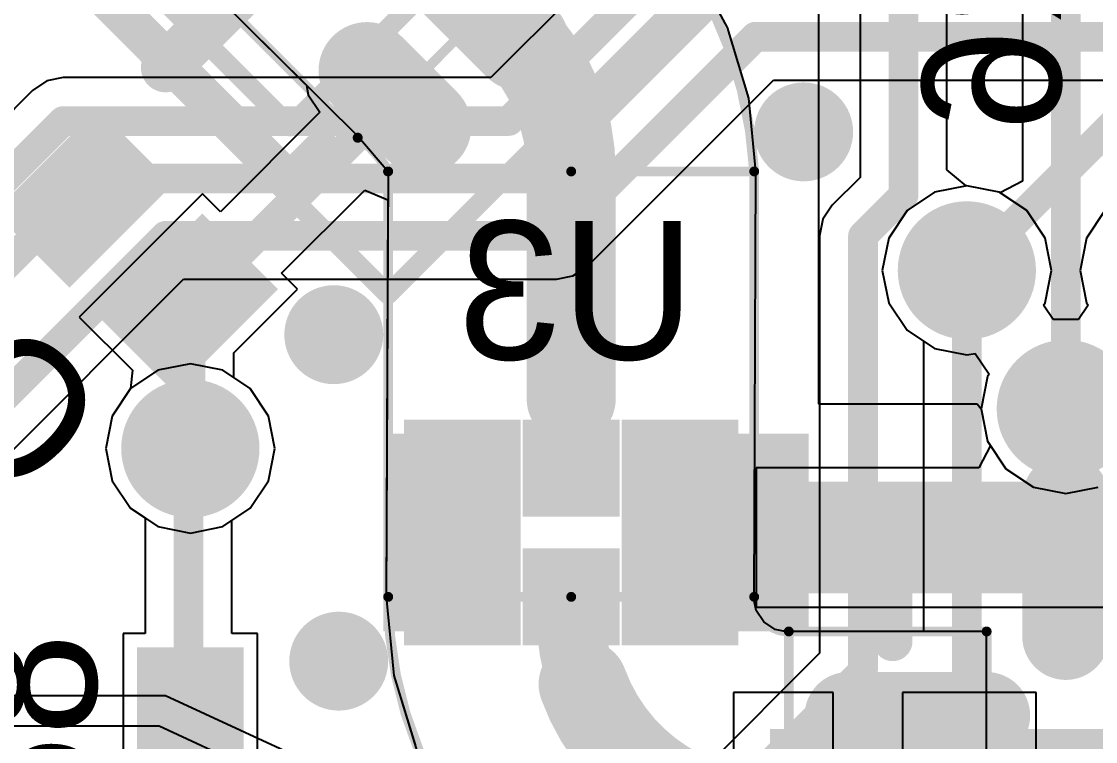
# Model space of a CAD drawing. Header units: millimetres. Extents: x 73 to 190, y 73 to 267.
# Drawn here: x 93.97 to 99.4, y 108.62 to 112.26 of the extents above; entities that cross this region are included whole.
import ezdxf

# ---------------------------------------------------------------- set-up
doc = ezdxf.new("R2010")
doc.units = ezdxf.units.MM
for name, color, linetype in [('BottomLayer', 5, 'Continuous'), ('BottomOverlay', 54, 'Continuous'), ('BottomPaste', 16, 'Continuous'), ('BottomSolder', 6, 'Continuous'), ('DrillDrawing', 1, 'Continuous'), ('KeepOutLayer', 6, 'Continuous'), ('Mechanical1', 6, 'Continuous'), ('Mechanical13', 56, 'Continuous'), ('Mechanical15', 56, 'Continuous'), ('Mechanical16', 56, 'Continuous'), ('MidLayer1', 16, 'Continuous'), ('MidLayer2', 76, 'Continuous'), ('MultiLayer', 9, 'Continuous'), ('TopLayer', 1, 'Continuous'), ('TopOverlay', 2, 'Continuous'), ('TopPaste', 8, 'Continuous'), ('TopSolder', 216, 'Continuous'), ('ViaHoleLayer', 16, 'Continuous')]:
    doc.layers.add(name, color=color, linetype=linetype)

msp = doc.modelspace()

# ---------------------------------------------------------------- linework, layer by layer
at = {"layer": 'BottomLayer'}
for p, q in [((99.03083317999999, 113.28360376), (99.03083317999999, 111.45146366)), ((94.7500264, 112.59185), (95.67500041999999, 111.6749989)), ((94.7500264, 112.59185), (95.41161765999999, 111.93606772)), ((97.53952552, 112.22706536), (97.36395564, 112.55553308)), ((97.53952552, 112.22706536), (97.36395564, 112.55553308)), ((97.64764061999999, 111.8706551), (97.53952552, 112.22706536)), ((97.64764061999999, 111.8706551), (97.53952552, 112.22706536)), ((95.41161765999999, 111.93606772), (95.42135348, 111.887127)), ((95.42135348, 111.887127), (95.48009606, 111.79921506)), ((97.68414804, 111.50000052), (97.64764061999999, 111.8706551)), ((97.68414804, 111.50000052), (97.64764061999999, 111.8706551)), ((95.48009606, 111.79921506), (94.97655884, 111.29567784)), ((95.67500041999999, 111.6749989), (95.82428383999999, 111.50003862)), ((95.82428383999999, 111.50003862), (95.81519571999999, 109.34999974)), ((97.67499896, 109.34999974), (97.68414804, 111.50000052)), ((97.67499896, 109.35000482), (97.68414804, 111.50000052)), ((95.28656584, 110.98567084), (95.70644816, 111.40555316)), ((95.70644816, 111.40555316), (95.82367678, 111.35670388)), ((98.75001839999999, 111.42759782), (98.58637635999999, 111.39504772)), ((98.91366044, 111.39504772), (98.75001839999999, 111.42759782)), ((99.03083317999999, 111.45146366), (98.91882933999999, 111.39159586)), ((94.88586305999999, 111.38637362), (94.26360878, 110.76411934)), ((94.97655884, 111.29567784), (94.88586305999999, 111.38637362)), ((95.82367678, 111.35670388), (95.81519571999999, 109.34999974)), ((98.58637635999999, 111.39504772), (98.44764663999999, 111.30235296)), ((98.91882933999999, 111.39159586), (98.91366044, 111.39504772)), ((98.44764663999999, 111.30235296), (98.35495188, 111.16362324)), ((98.35495188, 111.16362324), (98.32240177999999, 110.9999812)), ((95.36669522, 110.90554146), (95.28656584, 110.98567084)), ((98.32240177999999, 110.9999812), (98.35495188, 110.83633916)), ((95.0442092, 110.58305544), (95.36669522, 110.90554146)), ((98.35495188, 110.83633916), (98.44764663999999, 110.69760944)), ((94.26360878, 110.76411934), (94.53176674, 110.49596138)), ((98.44764663999999, 110.69760944), (98.53080878, 110.6420444)), ((98.53080878, 110.6420444), (98.53080878, 109.1749912)), ((95.0442092, 110.45805696), (95.0442092, 110.58305544)), ((94.53176674, 110.49596138), (94.52255416, 110.40244112)), ((95.12744246, 110.40244366), (95.0442092, 110.45805696)), ((94.52255416, 110.40244112), (94.42983908, 110.26368092)), ((95.22016008, 110.26368092), (95.12744246, 110.40244366)), ((94.42983908, 110.26368092), (94.39728136, 110.10000078)), ((95.2527178, 110.10000078), (95.22016008, 110.26368092)), ((94.39728136, 110.10000078), (94.42983908, 109.93632064)), ((95.22016008, 109.93632064), (95.2527178, 110.10000078)), ((94.42983908, 109.93632064), (94.5225567, 109.7975579)), ((95.12744246, 109.7975579), (95.22016008, 109.93632064)), ((94.5225567, 109.7975579), (94.66131944, 109.70484028)), ((94.98867972, 109.70484028), (95.12744246, 109.7975579)), ((94.66131944, 109.70484028), (94.82499958, 109.67228256)), ((94.82499958, 109.67228256), (94.98867972, 109.70484028)), ((95.81519571999999, 109.34999974), (95.85429393999999, 108.95303076)), ((95.81519571999999, 109.34999974), (95.85429393999999, 108.95303076)), ((97.68515133999999, 109.28171946), (97.67156996, 109.34999974)), ((97.67156996, 109.34999974), (97.67499896, 109.34999974)), ((97.67223797999999, 109.34663424), (97.6750015, 109.34999974)), ((97.68515133999999, 109.28171946), (97.67223797999999, 109.34663424)), ((97.67500403999999, 109.34999974), (97.67499896, 109.35000482)), ((97.6750015, 109.34999974), (97.67500403999999, 109.34999974)), ((97.72383045999999, 109.22383286), (97.68515133999999, 109.28171946)), ((97.72383045999999, 109.22383286), (97.68515133999999, 109.28171946)), ((97.78171705999999, 109.18515374), (97.72383045999999, 109.22383286)), ((97.78171705999999, 109.18515374), (97.72383045999999, 109.22383286)), ((97.84999734, 109.17157236), (97.78171705999999, 109.18515374)), ((97.84663184, 109.17224038), (97.78171705999999, 109.18515374)), ((97.84999988, 109.1750039), (97.84663184, 109.17224038)), ((97.84999988, 109.17500136), (97.84999734, 109.17157236)), ((97.85001512, 109.1749912), (97.84999988, 109.17500644)), ((97.84999988, 109.17500644), (97.84999988, 109.1750039)), ((97.84999988, 109.1749912), (97.84999988, 109.17500136)), ((98.8499928, 109.1749912), (97.84999988, 109.1749912)), ((98.53080878, 109.1749912), (97.85001512, 109.1749912)), ((98.8499928, 107.32499998), (98.8499928, 109.1749912)), ((95.85429393999999, 108.95303076), (95.97008491999999, 108.57131702)), ((95.85429393999999, 108.95303076), (95.96100949999999, 108.60123314))]:
    msp.add_line(p, q, dxfattribs=at)
for points, const_width in [([(99.25004279999999, 110.300008), (99.25004279999999, 113.4250716)], 0.1499997), ([(94.7000011, 112.02500074), (95.27500122, 112.60000086)], 0.2499995), ([(96.49591317999999, 112.15147242), (96.14236041999999, 112.50502518)], 0.3499993), ([(96.00092052, 111.72718828), (95.71807627999999, 112.01003252)], 0.3499993), ([(94.8257184, 110.8348304), (95.85949839999999, 111.8686104)], 0.1499997), ([(96.75000208, 111.5000056), (96.75002239999999, 111.49998528)], 0.4499991), ([(96.75002239999999, 110.35000028), (96.75002239999999, 111.49998528)], 0.4499991), ([(98.75001839999999, 108.7499984), (98.75001839999999, 110.9999812)], 0.1499997), ([(94.815152, 110.8348304), (94.8257184, 110.8348304)], 0.1499997), ([(94.815152, 110.7966288), (94.82499958, 110.7966288)], 0.1499997), ([(94.82499958, 110.10000078), (94.82499958, 110.7966288)], 0.1499997), ([(96.75002239999999, 109.9999832), (96.75002239999999, 110.35000028)], 0.3499993), ([(99.24999199999999, 109.475016), (99.24999199999999, 110.2750144)], 0.1999996), ([(99.25001486, 109.85000382), (99.25001486, 109.15000522)], 0.2999994), ([(98.14999927999999, 108.75000348), (98.84999787999999, 108.75000348)], 0.2999994)]:
    msp.add_lwpolyline(points, dxfattribs=dict(at, const_width=const_width))
for points, const_width in [([(96.4571096, 112.20710604, -0.1989110471552722), (96.75000208, 111.5000056)], 0.4499991), ([(96.81021023999999, 108.90825818, -0.112581849543987), (96.75496778, 109.3495019)], 0.3499993), ([(97.75000007999999, 108.25000448, -0.3153792188655794), (96.81021023999999, 108.90825818)], 0.4499991)]:
    msp.add_lwpolyline(points, format="xyb", dxfattribs=dict(at, const_width=const_width))
for points, const_width in [([(96.34461046, 112.20710604, 1), (96.56960873999999, 112.20710604, 1)], 0.22499828), ([(96.40841272, 112.15147242, 1), (96.58341363999999, 112.15147242, 1)], 0.17499838), ([(95.63057581999999, 112.01003252, 1), (95.80557673999999, 112.01003252, 1)], 0.17499838), ([(94.63750186, 112.02500074, 1), (94.76250033999999, 112.02500074, 1)], 0.12499848), ([(97.80000251999999, 111.70000012, 1), (98.04999948, 111.70000012, 1)], 0.2499995), ([(95.82199784, 111.8686104, 1), (95.89699895999999, 111.8686104, 1)], 0.07499858), ([(95.91342005999999, 111.72718828, 1), (96.08842098, 111.72718828, 1)], 0.17499838), ([(96.63750293999999, 111.5000056, 1), (96.86250122, 111.5000056, 1)], 0.22499828), ([(96.63750293999999, 111.5000056, 1), (96.86250122, 111.5000056, 1)], 0.22499828), ([(96.63752326, 111.49998528, 1), (96.86252153999999, 111.49998528, 1)], 0.22499828), ([(96.63752326, 111.49998528, 1), (96.86252153999999, 111.49998528, 1)], 0.22499828), ([(98.6103184, 110.9999812, 1), (98.88971839999999, 110.9999812, 1)], 0.2794), ([(98.71251783999999, 110.9999812, 1), (98.78751896, 110.9999812, 1)], 0.07499858), ([(95.42500091999999, 110.6750009, 1), (95.67499787999999, 110.6750009, 1)], 0.2499995), ([(94.77765144, 110.8348304, 1), (94.85265256, 110.8348304, 1)], 0.07499858), ([(94.77765144, 110.7966288, 1), (94.85265256, 110.7966288, 1)], 0.07499858), ([(94.78749902, 110.7966288, 1), (94.86250014, 110.7966288, 1)], 0.07499858), ([(94.78749902, 110.7966288, 1), (94.86250014, 110.7966288, 1)], 0.07499858), ([(94.78821784, 110.8348304, 1), (94.86321896, 110.8348304, 1)], 0.07499858), ([(94.78821784, 110.8348304, 1), (94.86321896, 110.8348304, 1)], 0.07499858), ([(96.63752326, 110.35000028, 1), (96.86252153999999, 110.35000028, 1)], 0.22499828), ([(99.1103428, 110.300008, 1), (99.3897428, 110.300008, 1)], 0.2794), ([(96.66252193999999, 110.35000028, 1), (96.83752285999999, 110.35000028, 1)], 0.17499838), ([(94.68524878, 110.10000078, 1), (94.96475038, 110.10000078, 1)], 0.27949906), ([(99.19999209999999, 110.2750144, 1), (99.2999919, 110.2750144, 1)], 0.0999998), ([(99.21254223999999, 110.300008, 1), (99.28754336, 110.300008, 1)], 0.07499858), ([(94.78749902, 110.10000078, 1), (94.86250014, 110.10000078, 1)], 0.07499858), ([(96.66252193999999, 109.9999832, 1), (96.83752285999999, 109.9999832, 1)], 0.17499838), ([(99.17501628, 109.85000382, 1), (99.32501343999999, 109.85000382, 1)], 0.1499997), ([(99.19999209999999, 109.475016, 1), (99.2999919, 109.475016, 1)], 0.0999998), ([(96.66746732, 109.3495019, 1), (96.84246823999999, 109.3495019, 1)], 0.17499838), ([(99.17501628, 109.15000522, 1), (99.32501343999999, 109.15000522, 1)], 0.1499997), ([(95.45000214, 109.02499912, 1), (95.6999991, 109.02499912, 1)], 0.2499995), ([(96.69771109999999, 108.90825818, 1), (96.92270938, 108.90825818, 1)], 0.22499828), ([(96.72270977999999, 108.90825818, 1), (96.89771069999999, 108.90825818, 1)], 0.17499838), ([(98.07500069999999, 108.75000348, 1), (98.22499785999999, 108.75000348, 1)], 0.1499997), ([(98.77499929999999, 108.75000348, 1), (98.92499645999999, 108.75000348, 1)], 0.1499997), ([(98.71251783999999, 108.7499984, 1), (98.78751896, 108.7499984, 1)], 0.07499858)]:
    msp.add_lwpolyline(points, format="xyb", close=True, dxfattribs=dict(at, const_width=const_width))
for points in [[(93.93129804, 111.29447134), (94.21413974, 111.01162964), (94.35556186, 111.71873516), (94.63840356, 111.43589346)], [(94.46159924, 110.76411934), (94.74444093999999, 110.48127764), (94.88586305999999, 111.18838316), (95.16870476, 110.90554146)], [(95.79999889999999, 109.17499882), (95.99999849999999, 109.17499882), (95.79999889999999, 110.17499682), (95.99999849999999, 110.17499682)], [(96.42500908, 110.1750146), (95.97501251999999, 110.1750146), (96.42500908, 109.1750166), (95.97501251999999, 109.1750166)], [(96.92502078, 110.17498158), (96.57502402, 110.17498158), (96.92502078, 109.82498482), (96.57502402, 109.82498482)], [(97.52498148, 110.1750146), (97.07498491999999, 110.1750146), (97.52498148, 109.1750166), (97.07498491999999, 109.1750166)], [(97.94999967999999, 110.17499682), (97.49999296, 110.17499682), (97.94999967999999, 109.17499882), (97.49999296, 109.17499882)], [(96.92502078, 109.52499558), (96.57502402, 109.52499558), (96.92502078, 109.17499882), (96.57502402, 109.17499882)]]:
    msp.add_solid(points, dxfattribs=at)
at = {"layer": 'BottomOverlay', "const_width": 0.1999996}
for points in [[(94.09175746, 112.6818168), (95.3291972, 111.4443796)], [(95.3291972, 111.4443796), (95.4883028, 111.6034852)], [(98.3750001, 109.625003), (98.8749991, 109.625003)], [(98.3750001, 109.125004), (98.3750001, 109.625003)]]:
    msp.add_lwpolyline(points, dxfattribs=at)
at = {"layer": 'BottomOverlay', "const_width": 0.0999998}
for points in [[(95.4383029, 111.6034852, 1), (95.53830269999999, 111.6034852, 1)], [(95.27919729999999, 111.4443796, 1), (95.3791971, 111.4443796, 1)], [(95.27919729999999, 111.4443796, 1), (95.3791971, 111.4443796, 1)], [(98.32500019999999, 109.625003, 1), (98.425, 109.625003, 1)], [(98.32500019999999, 109.625003, 1), (98.425, 109.625003, 1)], [(98.8249992, 109.625003, 1), (98.924999, 109.625003, 1)], [(98.32500019999999, 109.125004, 1), (98.425, 109.125004, 1)]]:
    msp.add_lwpolyline(points, format="xyb", close=True, dxfattribs=at)
at = {"layer": 'BottomPaste'}
for points, const_width in [([(96.49591317999999, 112.15147242), (96.14236041999999, 112.50502518)], 0.2499995), ([(96.00092052, 111.72718828), (95.71807627999999, 112.01003252)], 0.2499995), ([(99.25001486, 109.85000382), (99.25001486, 109.15000522)], 0.1999996), ([(98.14999927999999, 108.75000348), (98.84999787999999, 108.75000348)], 0.1999996)]:
    msp.add_lwpolyline(points, dxfattribs=dict(at, const_width=const_width))
for points, const_width in [([(96.43341394, 112.15147242, 1), (96.55841242, 112.15147242, 1)], 0.12499848), ([(95.65557704, 112.01003252, 1), (95.78057552, 112.01003252, 1)], 0.12499848), ([(95.93842128, 111.72718828, 1), (96.06341975999999, 111.72718828, 1)], 0.12499848), ([(99.20001495999999, 109.85000382, 1), (99.30001476, 109.85000382, 1)], 0.0999998), ([(99.20001495999999, 109.15000522, 1), (99.30001476, 109.15000522, 1)], 0.0999998), ([(98.09999938, 108.75000348, 1), (98.19999917999999, 108.75000348, 1)], 0.0999998), ([(98.79999798, 108.75000348, 1), (98.89999777999999, 108.75000348, 1)], 0.0999998)]:
    msp.add_lwpolyline(points, format="xyb", close=True, dxfattribs=dict(at, const_width=const_width))
for points in [[(94.0020091, 111.29447134), (94.21413974, 111.0823407), (94.35556186, 111.6480241), (94.56769249999999, 111.43589346)], [(94.53231029999999, 110.76411934), (94.74444093999999, 110.5519887), (94.88586305999999, 111.1176721), (95.09799369999999, 110.90554146)], [(96.37500917999999, 110.1250147), (96.02501242, 110.1250147), (96.37500917999999, 109.2250165), (96.02501242, 109.2250165)], [(96.87502088, 110.12498168), (96.62502391999999, 110.12498168), (96.87502088, 109.87498472), (96.62502391999999, 109.87498472)], [(97.47498157999999, 110.1250147), (97.12498482, 110.1250147), (97.47498157999999, 109.2250165), (97.12498482, 109.2250165)], [(96.87502088, 109.47499568), (96.62502391999999, 109.47499568), (96.87502088, 109.22499872), (96.62502391999999, 109.22499872)]]:
    msp.add_solid(points, dxfattribs=at)
at = {"layer": 'BottomSolder'}
for points, const_width in [([(96.49591317999999, 112.15147242), (96.14236041999999, 112.50502518)], 0.48999902), ([(96.00092052, 111.72718828), (95.71807627999999, 112.01003252)], 0.48999902), ([(99.25001486, 109.85000382), (99.25001486, 109.15000522)], 0.43999912), ([(98.14999927999999, 108.75000348), (98.84999787999999, 108.75000348)], 0.43999912)]:
    msp.add_lwpolyline(points, dxfattribs=dict(at, const_width=const_width))
for points, const_width in [([(96.37341405999999, 112.15147242, 1), (96.61841229999999, 112.15147242, 1)], 0.24499824), ([(95.59557715999999, 112.01003252, 1), (95.84057539999999, 112.01003252, 1)], 0.24499824), ([(95.8784214, 111.72718828, 1), (96.12341964, 111.72718828, 1)], 0.24499824), ([(98.57531974, 110.9999812, 1), (98.92471705999999, 110.9999812, 1)], 0.34939986), ([(99.07534414, 110.300008, 1), (99.42474145999999, 110.300008, 1)], 0.34939986), ([(94.65025012, 110.10000078, 1), (94.99974904, 110.10000078, 1)], 0.34949892), ([(99.14001508, 109.85000382, 1), (99.36001463999999, 109.85000382, 1)], 0.21999956), ([(99.14001508, 109.15000522, 1), (99.36001463999999, 109.15000522, 1)], 0.21999956), ([(98.0399995, 108.75000348, 1), (98.25999906, 108.75000348, 1)], 0.21999956), ([(98.7399981, 108.75000348, 1), (98.95999766, 108.75000348, 1)], 0.21999956)]:
    msp.add_lwpolyline(points, format="xyb", close=True, dxfattribs=dict(at, const_width=const_width))
for points in [[(93.83230408, 111.29447134), (94.21413974, 110.91263568), (94.35556186, 111.81772912), (94.73739752, 111.43589346)], [(94.36260528, 110.76411934), (94.74444093999999, 110.38228368), (94.88586305999999, 111.28737712), (95.26769872, 110.90554146)], [(96.49500893999999, 110.24501446), (95.90501266, 110.24501446), (96.49500893999999, 109.10501674), (95.90501266, 109.10501674)], [(96.99502063999999, 110.24498144), (96.50502415999999, 110.24498144), (96.99502063999999, 109.75498496), (96.50502415999999, 109.75498496)], [(97.59498133999999, 110.24501446), (97.00498506, 110.24501446), (97.59498133999999, 109.10501674), (97.00498506, 109.10501674)], [(96.99502063999999, 109.59499544), (96.50502415999999, 109.59499544), (96.99502063999999, 109.10499896), (96.50502415999999, 109.10499896)]]:
    msp.add_solid(points, dxfattribs=at)
at = {"layer": 'DrillDrawing', "const_width": 0.1499997}
msp.add_lwpolyline([(74.93100075999999, 89.96974386, -0.5181223231996762), (98.94092226, 126.98035056)], format="xyb", dxfattribs=at)
at = {"layer": 'DrillDrawing'}
for points, const_width in [([(97.87500109999999, 111.70000012, 1), (97.9750009, 111.70000012, 1)], 0.0999998), ([(98.67381839999999, 110.9999812, 1), (98.82621839999999, 110.9999812, 1)], 0.1524), ([(95.4999995, 110.6750009, 1), (95.5999993, 110.6750009, 1)], 0.0999998), ([(99.17384279999999, 110.300008, 1), (99.32624279999999, 110.300008, 1)], 0.1524), ([(94.750001, 110.10000078, 1), (94.89999816, 110.10000078, 1)], 0.1499997), ([(95.52500072, 109.02499912, 1), (95.62500052, 109.02499912, 1)], 0.0999998)]:
    msp.add_lwpolyline(points, format="xyb", close=True, dxfattribs=dict(at, const_width=const_width))
at = {"layer": 'KeepOutLayer', "const_width": 0.1499997}
msp.add_lwpolyline([(74.93100075999999, 89.96974386, -0.5181223231996762), (98.94092226, 126.98035056)], format="xyb", dxfattribs=at)
at = {"layer": 'Mechanical1', "const_width": 0.1499997}
msp.add_lwpolyline([(74.93100075999999, 89.96974386, -0.5181223231996762), (98.94092226, 126.98035056)], format="xyb", dxfattribs=at)
at = {"layer": 'Mechanical13', "const_width": 0.0999998}
for points in [[(95.3291972, 111.727234), (96.92015414, 113.3181884)], [(94.37456359999999, 112.6818168), (95.3291972, 111.727234)], [(94.3746144, 112.6818168), (95.32924799999999, 111.7271832)]]:
    msp.add_lwpolyline(points, dxfattribs=at)
at = {"layer": 'Mechanical13', "const_width": 0.0499999}
for points in [[(95.30419852, 111.727234, 1), (95.35419587999999, 111.727234, 1)], [(95.30419852, 111.727234, 1), (95.35419587999999, 111.727234, 1)], [(95.30424932, 111.7271832, 1), (95.35424667999999, 111.7271832, 1)]]:
    msp.add_lwpolyline(points, format="xyb", close=True, dxfattribs=at)
at = {"layer": 'Mechanical15', "const_width": 0.0999998}
for points in [[(93.526102, 113.1767612), (95.8241924, 110.8787216)], [(95.8241924, 110.8787216), (97.7687148, 112.823244)]]:
    msp.add_lwpolyline(points, dxfattribs=at)
at = {"layer": 'Mechanical15', "const_width": 0.0499999}
msp.add_lwpolyline([(95.79919371999999, 110.8787216, 1), (95.84919108, 110.8787216, 1)], format="xyb", close=True, dxfattribs=at)
msp.add_lwpolyline([(95.79919371999999, 110.8787216, 1), (95.84919108, 110.8787216, 1)], format="xyb", close=True, dxfattribs=at)
at = {"layer": 'Mechanical16', "const_width": 0.0499999}
for points in [[(96.97907198, 112.97907554, -0.1943071970519261), (97.67499896, 111.50000052)], [(95.67088815999999, 111.67021354, -0.1248448042573467), (95.82428383999999, 111.50003862)], [(97.84999988, 107.32499998, -0.414213562372877), (95.82499503999999, 109.34999974)], [(97.84999988, 109.17500136, -0.4142093112657576), (97.67499896, 109.34999974)]]:
    msp.add_lwpolyline(points, format="xyb", dxfattribs=at)
for points in [[(94.7500264, 112.59185), (95.6709288, 111.6709476)], [(95.6709288, 111.6709476), (96.3249788, 112.3249976)], [(95.82500519999999, 111.5000056), (96.75002239999999, 111.5000056)], [(95.82500519999999, 109.3499972), (95.82500519999999, 111.5000056)], [(96.75002239999999, 111.5000056), (97.6749888, 111.5000056)], [(97.6749888, 109.3499972), (97.6749888, 111.5000056)], [(95.82500519999999, 109.3499972), (96.75002239999999, 109.3499972)], [(96.75002239999999, 109.3499972), (97.6749888, 109.3499972)], [(97.84999479999999, 108.2500248), (97.84999479999999, 109.1749912)], [(97.84999479999999, 109.1749912), (98.8499928, 109.1749912)], [(98.8499928, 108.2500248), (98.8499928, 109.1749912)]]:
    msp.add_lwpolyline(points, dxfattribs=at)
at = {"layer": 'Mechanical16', "const_width": 0.02499868}
for points in [[(95.65838882, 111.67021354, 1), (95.6833875, 111.67021354, 1)], [(95.65842946, 111.6709476, 1), (95.68342813999999, 111.6709476, 1)], [(95.65842946, 111.6709476, 1), (95.68342813999999, 111.6709476, 1)], [(95.8117845, 111.50003862, 1), (95.83678318, 111.50003862, 1)], [(95.81250586, 111.5000056, 1), (95.83750454, 111.5000056, 1)], [(95.81250586, 111.5000056, 1), (95.83750454, 111.5000056, 1)], [(96.73752306, 111.5000056, 1), (96.76252174, 111.5000056, 1)], [(96.73752306, 111.5000056, 1), (96.76252174, 111.5000056, 1)], [(97.66248945999999, 111.5000056, 1), (97.68748814, 111.5000056, 1)], [(97.66248945999999, 111.5000056, 1), (97.68748814, 111.5000056, 1)], [(97.66249961999999, 111.50000052, 1), (97.6874983, 111.50000052, 1)], [(95.8124957, 109.34999974, 1), (95.83749438, 109.34999974, 1)], [(95.81250586, 109.3499972, 1), (95.83750454, 109.3499972, 1)], [(95.81250586, 109.3499972, 1), (95.83750454, 109.3499972, 1)], [(96.73752306, 109.3499972, 1), (96.76252174, 109.3499972, 1)], [(96.73752306, 109.3499972, 1), (96.76252174, 109.3499972, 1)], [(97.66248945999999, 109.3499972, 1), (97.68748814, 109.3499972, 1)], [(97.66248945999999, 109.3499972, 1), (97.68748814, 109.3499972, 1)], [(97.66249961999999, 109.34999974, 1), (97.6874983, 109.34999974, 1)], [(97.83749546, 109.1749912, 1), (97.86249414, 109.1749912, 1)], [(97.83749546, 109.1749912, 1), (97.86249414, 109.1749912, 1)], [(97.83750054, 109.17500136, 1), (97.86249921999999, 109.17500136, 1)], [(98.83749345999999, 109.1749912, 1), (98.86249214, 109.1749912, 1)], [(98.83749345999999, 109.1749912, 1), (98.86249214, 109.1749912, 1)]]:
    msp.add_lwpolyline(points, format="xyb", close=True, dxfattribs=at)
at = {"layer": 'MidLayer1'}
for p, q in [((98.21059351999999, 112.89747042), (98.21059351999999, 111.4697542)), ((98.64901275999999, 111.50760274), (98.64901275999999, 112.89747042)), ((98.21059351999999, 111.4697542), (98.06999689999999, 111.32915504)), ((98.7471863, 111.42703394), (98.64901275999999, 111.50760274)), ((98.75001839999999, 111.42759782), (98.7471863, 111.42703394)), ((98.91366044, 111.39504772), (98.75001839999999, 111.42759782)), ((99.05239015999999, 111.30235296), (98.91366044, 111.39504772)), ((98.06999689999999, 111.32915504), (98.02247604, 111.25804012)), ((99.14508491999999, 111.16362324), (99.05239015999999, 111.30235296)), ((99.44764464, 111.30235296), (99.35494987999999, 111.16362324)), ((98.02247604, 111.25804012), (98.00579078, 111.17415154)), ((98.00579078, 111.17415154), (98.00579078, 109.06578898)), ((99.17763502, 110.9999812), (99.14508491999999, 111.16362324)), ((99.35494987999999, 111.16362324), (99.32239978, 110.9999812)), ((99.14508491999999, 110.83633916), (99.17763502, 110.9999812)), ((99.32239978, 110.9999812), (99.35494987999999, 110.83633916)), ((99.13740904, 110.82485328), (99.14508491999999, 110.83633916)), ((99.18650978, 110.75137108), (99.13740904, 110.82485328)), ((99.3626156, 110.82486344), (99.31350977999999, 110.75137108)), ((99.35494987999999, 110.83633916), (99.3626156, 110.82486344)), ((99.31350977999999, 110.75137108), (99.18650978, 110.75137108)), ((94.66131944, 110.49516128), (94.5225567, 110.40244366)), ((94.82499958, 110.527719), (94.66131944, 110.49516128)), ((94.98867972, 110.49516128), (94.82499958, 110.527719)), ((95.12744246, 110.40244366), (94.98867972, 110.49516128)), ((94.5225567, 110.40244366), (94.42983908, 110.26368092)), ((95.22016008, 110.26368092), (95.12744246, 110.40244366)), ((94.42983908, 110.26368092), (94.39728136, 110.10000078)), ((95.2527178, 110.10000078), (95.22016008, 110.26368092)), ((94.39728136, 110.10000078), (94.42983908, 109.93632064)), ((95.22016008, 109.93632064), (95.2527178, 110.10000078)), ((94.42983908, 109.93632064), (94.5225567, 109.7975579)), ((95.12744246, 109.7975579), (95.22016008, 109.93632064)), ((94.5225567, 109.7975579), (94.66131944, 109.70484028)), ((94.98867972, 109.70484028), (95.12744246, 109.7975579)), ((94.66131944, 109.70484028), (94.82499958, 109.67228256)), ((94.82499958, 109.67228256), (94.98867972, 109.70484028)), ((98.00579078, 109.06578898), (97.09810653999999, 108.15810474))]:
    msp.add_line(p, q, dxfattribs=at)
at = {"layer": 'MidLayer1', "const_width": 0.1499997}
for points in [[(98.42980313999999, 111.37895428), (98.42980313999999, 113.2555266)], [(98.2250004, 111.17415154), (98.42980313999999, 111.37895428)], [(98.2250004, 108.9749916), (98.2250004, 111.17415154)], [(97.0000092, 107.7500004), (98.2250004, 108.9749916)]]:
    msp.add_lwpolyline(points, dxfattribs=at)
at = {"layer": 'MidLayer1'}
for points, const_width in [([(97.80000251999999, 111.70000012, 1), (98.04999948, 111.70000012, 1)], 0.2499995), ([(98.39230257999999, 111.37895428, 1), (98.46730369999999, 111.37895428, 1)], 0.07499858), ([(98.39230257999999, 111.37895428, 1), (98.46730369999999, 111.37895428, 1)], 0.07499858), ([(98.18749984, 111.17415154, 1), (98.26250096, 111.17415154, 1)], 0.07499858), ([(98.18749984, 111.17415154, 1), (98.26250096, 111.17415154, 1)], 0.07499858), ([(98.6103184, 110.9999812, 1), (98.88971839999999, 110.9999812, 1)], 0.2794), ([(95.42500091999999, 110.6750009, 1), (95.67499787999999, 110.6750009, 1)], 0.2499995), ([(99.1103428, 110.300008, 1), (99.3897428, 110.300008, 1)], 0.2794), ([(94.68524878, 110.10000078, 1), (94.96475038, 110.10000078, 1)], 0.27949906), ([(95.45000214, 109.02499912, 1), (95.6999991, 109.02499912, 1)], 0.2499995), ([(98.18749984, 108.9749916, 1), (98.26250096, 108.9749916, 1)], 0.07499858), ([(98.18749984, 108.9749916, 1), (98.26250096, 108.9749916, 1)], 0.07499858)]:
    msp.add_lwpolyline(points, format="xyb", close=True, dxfattribs=dict(at, const_width=const_width))
at = {"layer": 'MidLayer2'}
for p, q in [((97.99999958, 112.97499884), (97.99999958, 110.32499906)), ((94.66131944, 110.49516128), (94.5225567, 110.40244366)), ((94.82499958, 110.527719), (94.66131944, 110.49516128)), ((94.98867972, 110.49516128), (94.82499958, 110.527719)), ((95.12744246, 110.40244366), (94.98867972, 110.49516128)), ((94.5225567, 110.40244366), (94.42983908, 110.26368092)), ((95.22016008, 110.26368092), (95.12744246, 110.40244366)), ((97.99999958, 110.32499906), (98.80191568, 110.32499906)), ((98.80191568, 110.32499906), (98.82242618, 110.30000546)), ((94.42983908, 110.26368092), (94.39728136, 110.10000078)), ((95.2527178, 110.10000078), (95.22016008, 110.26368092)), ((98.82242618, 110.30000546), (98.85497627999999, 110.13636596)), ((94.39728136, 110.10000078), (94.42983908, 109.93632064)), ((95.22016008, 109.93632064), (95.2527178, 110.10000078)), ((98.85497627999999, 110.13636596), (98.94767103999999, 109.99763624)), ((98.94767103999999, 109.99763624), (99.08640075999999, 109.90494148)), ((94.42983908, 109.93632064), (94.5225567, 109.7975579)), ((95.12744246, 109.7975579), (95.22016008, 109.93632064)), ((99.08640075999999, 109.90494148), (99.25004279999999, 109.87239138)), ((99.25004279999999, 109.87239138), (99.41368483999999, 109.90494148)), ((94.5225567, 109.7975579), (94.66131944, 109.70484028)), ((94.98867972, 109.70484028), (95.12744246, 109.7975579)), ((94.66131944, 109.70484028), (94.82499958, 109.67228256)), ((94.82499958, 109.67228256), (94.98867972, 109.70484028)), ((94.7000011, 108.85000074), (93.07301679999999, 108.85000074)), ((95.68669711999999, 108.39402756), (94.7000011, 108.85000074)), ((93.07301679999999, 108.69846688), (94.66667883999999, 108.69846688)), ((94.66667883999999, 108.69846688), (95.1612524, 108.46991514))]:
    msp.add_line(p, q, dxfattribs=at)
at = {"layer": 'MidLayer2', "const_width": 0.1499997}
msp.add_lwpolyline([(98.75001839999999, 110.9999812), (103.02500096, 115.27496376)], dxfattribs=at)
at = {"layer": 'MidLayer2'}
for points, const_width in [([(97.80000251999999, 111.70000012, 1), (98.04999948, 111.70000012, 1)], 0.2499995), ([(98.6103184, 110.9999812, 1), (98.88971839999999, 110.9999812, 1)], 0.2794), ([(98.71251783999999, 110.9999812, 1), (98.78751896, 110.9999812, 1)], 0.07499858), ([(95.42500091999999, 110.6750009, 1), (95.67499787999999, 110.6750009, 1)], 0.2499995), ([(99.1103428, 110.300008, 1), (99.3897428, 110.300008, 1)], 0.2794), ([(94.68524878, 110.10000078, 1), (94.96475038, 110.10000078, 1)], 0.27949906), ([(95.45000214, 109.02499912, 1), (95.6999991, 109.02499912, 1)], 0.2499995)]:
    msp.add_lwpolyline(points, format="xyb", close=True, dxfattribs=dict(at, const_width=const_width))
at = {"layer": 'MultiLayer'}
for points, const_width in [([(97.80000251999999, 111.70000012, 1), (98.04999948, 111.70000012, 1)], 0.2499995), ([(98.6103184, 110.9999812, 1), (98.88971839999999, 110.9999812, 1)], 0.2794), ([(95.42500091999999, 110.6750009, 1), (95.67499787999999, 110.6750009, 1)], 0.2499995), ([(99.1103428, 110.300008, 1), (99.3897428, 110.300008, 1)], 0.2794), ([(94.68524878, 110.10000078, 1), (94.96475038, 110.10000078, 1)], 0.27949906), ([(95.45000214, 109.02499912, 1), (95.6999991, 109.02499912, 1)], 0.2499995)]:
    msp.add_lwpolyline(points, format="xyb", close=True, dxfattribs=dict(at, const_width=const_width))
at = {"layer": 'TopLayer'}
for p, q in [((97.28577951999999, 112.9160302), (96.34396022, 111.97420836)), ((94.09872467999999, 111.9575231), (94.02760975999999, 111.91000478)), ((94.18261326, 111.97420836), (94.09872467999999, 111.9575231)), ((96.34396022, 111.97420836), (94.18261326, 111.97420836)), ((96.83000446, 111.0199964), (97.7718263, 111.9618157)), ((97.7718263, 111.9618157), (100.45196826, 111.9618157)), ((94.02760975999999, 111.91000478), (91.47176778, 109.35416026)), ((98.75001839999999, 111.42759782), (98.58637635999999, 111.39504772)), ((98.91366044, 111.39504772), (98.75001839999999, 111.42759782)), ((98.58637635999999, 111.39504772), (98.44764663999999, 111.30235296)), ((99.05239015999999, 111.30235296), (98.91366044, 111.39504772)), ((98.44764663999999, 111.30235296), (98.35495188, 111.16362324)), ((99.14508491999999, 111.16362324), (99.05239015999999, 111.30235296)), ((99.44764464, 111.30235296), (99.35494987999999, 111.16362324)), ((98.35495188, 111.16362324), (98.32240177999999, 110.9999812)), ((99.17763502, 110.9999812), (99.14508491999999, 111.16362324)), ((99.35494987999999, 111.16362324), (99.32239978, 110.9999812)), ((96.67500095999999, 110.95579028), (96.75888954, 110.97247554)), ((96.75888954, 110.97247554), (96.83000446, 111.0199964)), ((98.32240177999999, 110.9999812), (98.35495188, 110.83633916)), ((99.14508491999999, 110.83633916), (99.17763502, 110.9999812)), ((99.32239978, 110.9999812), (99.35494987999999, 110.83633916)), ((93.00811218, 109.17310398), (94.79080101999999, 110.95579028)), ((94.79080101999999, 110.95579028), (96.67500095999999, 110.95579028)), ((98.35495188, 110.83633916), (98.44764663999999, 110.69760944)), ((99.13740904, 110.82485328), (99.14508491999999, 110.83633916)), ((99.18650978, 110.75137108), (99.13740904, 110.82485328)), ((99.3626156, 110.82486344), (99.31350977999999, 110.75137108)), ((99.35494987999999, 110.83633916), (99.3626156, 110.82486344)), ((99.31350977999999, 110.75137108), (99.18650978, 110.75137108)), ((98.44764663999999, 110.69760944), (98.58637635999999, 110.60491468)), ((98.58637635999999, 110.60491468), (98.75001839999999, 110.57236458)), ((98.75001839999999, 110.57236458), (98.7920935, 110.58073388)), ((98.7920935, 110.58073388), (98.86265216, 110.47513592)), ((94.66131944, 110.49516128), (94.5225567, 110.40244366)), ((94.82499958, 110.527719), (94.66131944, 110.49516128)), ((94.98867972, 110.49516128), (94.82499958, 110.527719)), ((95.12744246, 110.40244366), (94.98867972, 110.49516128)), ((98.85497627999999, 110.46365004), (98.82242618, 110.300008)), ((98.86265216, 110.47513592), (98.85497627999999, 110.46365004)), ((94.5225567, 110.40244366), (94.42983908, 110.26368092)), ((95.22016008, 110.26368092), (95.12744246, 110.40244366)), ((94.42983908, 110.26368092), (94.39728136, 110.10000078)), ((95.2527178, 110.10000078), (95.22016008, 110.26368092)), ((98.82242618, 110.300008), (98.85497627999999, 110.13636596)), ((94.39728136, 110.10000078), (94.42983908, 109.93632064)), ((95.22016008, 109.93632064), (95.2527178, 110.10000078)), ((98.86956857999999, 110.1145245), (98.80970078, 110.00252066)), ((98.85497627999999, 110.13636596), (98.86956857999999, 110.1145245)), ((98.80970078, 110.00252066), (97.68499385999999, 110.00252066)), ((97.68499385999999, 110.00252066), (97.68499385999999, 109.29752334)), ((94.42983908, 109.93632064), (94.5225567, 109.7975579)), ((95.12744246, 109.7975579), (95.22016008, 109.93632064)), ((94.5225567, 109.7975579), (94.59594238, 109.7485232)), ((95.03436162, 109.73536346), (95.12744246, 109.7975579)), ((94.59594238, 109.7485232), (94.59594238, 109.16499884)), ((95.03436162, 109.16499884), (95.03436162, 109.73536346)), ((97.68499385999999, 109.29752334), (99.73497705999999, 109.29752334)), ((94.59594238, 109.16499884), (94.48500025999999, 109.16499884)), ((94.48500025999999, 109.16499884), (94.48500025999999, 108.43500284)), ((95.1649989, 109.16499884), (95.03436162, 109.16499884)), ((95.1649989, 108.43500284), (95.1649989, 109.16499884)), ((98.07499562, 108.86648534), (97.57099357999999, 108.86648534)), ((97.57099357999999, 108.86648534), (97.57099357999999, 108.57498478)), ((98.07499562, 108.57498478), (98.07499562, 108.86648534)), ((99.09998721999999, 108.86648534), (98.42499237999999, 108.86648534)), ((98.42499237999999, 108.86648534), (98.42499237999999, 108.3999864)), ((99.09998721999999, 108.3999864), (99.09998721999999, 108.86648534))]:
    msp.add_line(p, q, dxfattribs=at)
for points, const_width in [([(96.4347576, 111.75499874), (97.44078302, 112.76102416)], 0.1499997), ([(96.55487928, 111.46499932), (97.5609047, 112.47102474)], 0.1499997), ([(96.67500095999999, 111.1749999), (97.68102637999999, 112.18102532)], 0.1499997), ([(97.68102637999999, 112.18102532), (100.45196826, 112.18102532)], 0.1499997), ([(91.47761485999999, 109.05000034), (94.18261326, 111.75499874)], 0.1499997), ([(94.18261326, 111.75499874), (96.4347576, 111.75499874)], 0.1499997), ([(91.024964, 108.15757134), (94.33239198, 111.46499932)], 0.1499997), ([(94.33239198, 111.46499932), (96.55487928, 111.46499932)], 0.1499997), ([(92.6250116, 109.1000104), (94.7000011, 111.1749999)], 0.1499997), ([(94.7000011, 111.1749999), (96.67500095999999, 111.1749999)], 0.1499997), ([(99.24999199999999, 109.7250028), (99.24999199999999, 110.300008)], 0.254), ([(94.815152, 108.80000084), (94.815152, 110.10000078)], 0.1499997), ([(99.20000479999999, 109.6750156), (99.24999199999999, 109.7250028)], 0.1499997), ([(98.249994, 109.6750156), (99.20000479999999, 109.6750156)], 0.1499997)]:
    msp.add_lwpolyline(points, dxfattribs=dict(at, const_width=const_width))
for points, const_width in [([(97.64352582, 112.18102532, 1), (97.71852693999999, 112.18102532, 1)], 0.07499858), ([(97.64352582, 112.18102532, 1), (97.71852693999999, 112.18102532, 1)], 0.07499858), ([(97.80000251999999, 111.70000012, 1), (98.04999948, 111.70000012, 1)], 0.2499995), ([(94.1451127, 111.75499874, 1), (94.22011382, 111.75499874, 1)], 0.07499858), ([(94.1451127, 111.75499874, 1), (94.22011382, 111.75499874, 1)], 0.07499858), ([(96.39725704, 111.75499874, 1), (96.47225816, 111.75499874, 1)], 0.07499858), ([(96.39725704, 111.75499874, 1), (96.47225816, 111.75499874, 1)], 0.07499858), ([(94.29489142, 111.46499932, 1), (94.36989254, 111.46499932, 1)], 0.07499858), ([(94.29489142, 111.46499932, 1), (94.36989254, 111.46499932, 1)], 0.07499858), ([(96.51737872, 111.46499932, 1), (96.59237983999999, 111.46499932, 1)], 0.07499858), ([(96.51737872, 111.46499932, 1), (96.59237983999999, 111.46499932, 1)], 0.07499858), ([(94.66250054, 111.1749999, 1), (94.73750165999999, 111.1749999, 1)], 0.07499858), ([(94.66250054, 111.1749999, 1), (94.73750165999999, 111.1749999, 1)], 0.07499858), ([(96.6375004, 111.1749999, 1), (96.71250151999999, 111.1749999, 1)], 0.07499858), ([(96.6375004, 111.1749999, 1), (96.71250151999999, 111.1749999, 1)], 0.07499858), ([(98.6103184, 110.9999812, 1), (98.88971839999999, 110.9999812, 1)], 0.2794), ([(95.42500091999999, 110.6750009, 1), (95.67499787999999, 110.6750009, 1)], 0.2499995), ([(99.1103428, 110.300008, 1), (99.3897428, 110.300008, 1)], 0.2794), ([(99.186492, 110.300008, 1), (99.313492, 110.300008, 1)], 0.127), ([(94.68524878, 110.10000078, 1), (94.96475038, 110.10000078, 1)], 0.27949906), ([(94.77765144, 110.10000078, 1), (94.85265256, 110.10000078, 1)], 0.07499858), ([(99.186492, 109.7250028, 1), (99.313492, 109.7250028, 1)], 0.127), ([(99.21249144, 109.7250028, 1), (99.28749255999999, 109.7250028, 1)], 0.07499858), ([(98.21249343999999, 109.6750156, 1), (98.28749456, 109.6750156, 1)], 0.07499858), ([(99.16250423999999, 109.6750156, 1), (99.23750536, 109.6750156, 1)], 0.07499858), ([(99.16250423999999, 109.6750156, 1), (99.23750536, 109.6750156, 1)], 0.07499858), ([(95.45000214, 109.02499912, 1), (95.6999991, 109.02499912, 1)], 0.2499995), ([(94.77765144, 108.80000084, 1), (94.85265256, 108.80000084, 1)], 0.07499858)]:
    msp.add_lwpolyline(points, format="xyb", close=True, dxfattribs=dict(at, const_width=const_width))
for points in [[(98.67499441999999, 109.43752306), (98.67499441999999, 109.86252094), (97.82499358, 109.43752306), (97.82499358, 109.86252094)], [(99.69998602, 109.43752306), (99.69998602, 109.86252094), (98.84998517999999, 109.43752306), (98.84998517999999, 109.86252094)], [(95.02499918, 108.57500256), (95.02499918, 109.02499912), (94.62499998, 108.57500256), (94.62499998, 109.02499912)]]:
    msp.add_solid(points, dxfattribs=at)
at = {"layer": 'TopPaste'}
for points in [[(98.62499452, 109.48752296), (98.62499452, 109.81252104), (97.87499348, 109.48752296), (97.87499348, 109.81252104)], [(99.64998612, 109.48752296), (99.64998612, 109.81252104), (98.89998508, 109.48752296), (98.89998508, 109.81252104)], [(94.97499927999999, 108.62500246), (94.97499927999999, 108.97499922), (94.67499988, 108.62500246), (94.67499988, 108.97499922)]]:
    msp.add_solid(points, dxfattribs=at)
at = {"layer": 'TopSolder'}
for points, const_width in [([(98.57531974, 110.9999812, 1), (98.92471705999999, 110.9999812, 1)], 0.34939986), ([(99.07534414, 110.300008, 1), (99.42474145999999, 110.300008, 1)], 0.34939986), ([(94.65025012, 110.10000078, 1), (94.99974904, 110.10000078, 1)], 0.34949892)]:
    msp.add_lwpolyline(points, format="xyb", close=True, dxfattribs=dict(at, const_width=const_width))
for points in [[(98.74499428, 109.3675232), (98.74499428, 109.9325208), (97.75499371999999, 109.3675232), (97.75499371999999, 109.9325208)], [(99.76998588, 109.3675232), (99.76998588, 109.9325208), (98.77998532, 109.3675232), (98.77998532, 109.9325208)], [(95.09499903999999, 108.5050027), (95.09499903999999, 109.09499898), (94.55500011999999, 108.5050027), (94.55500011999999, 109.09499898)], [(98.74499428, 108.1174876), (98.74499428, 108.6824852), (97.75499371999999, 108.1174876), (97.75499371999999, 108.6824852)], [(99.76998588, 108.1174876), (99.76998588, 108.6824852), (98.77998532, 108.1174876), (98.77998532, 108.6824852)]]:
    msp.add_solid(points, dxfattribs=at)
at = {"layer": 'ViaHoleLayer'}
for points, const_width in [([(97.87500109999999, 111.70000012, 1), (97.9750009, 111.70000012, 1)], 0.0999998), ([(98.67381839999999, 110.9999812, 1), (98.82621839999999, 110.9999812, 1)], 0.1524), ([(95.4999995, 110.6750009, 1), (95.5999993, 110.6750009, 1)], 0.0999998), ([(99.17384279999999, 110.300008, 1), (99.32624279999999, 110.300008, 1)], 0.1524), ([(94.750001, 110.10000078, 1), (94.89999816, 110.10000078, 1)], 0.1499997), ([(95.52500072, 109.02499912, 1), (95.62500052, 109.02499912, 1)], 0.0999998)]:
    msp.add_lwpolyline(points, format="xyb", close=True, dxfattribs=dict(at, const_width=const_width))

# ---------------------------------------------------------------- texts
at = {"layer": 'BottomOverlay', "text_generation_flag": 2}
for s, rotation, p in [('R6', 90, (99.22500094, 112.89999518)), ('C58', 315, (93.95000006, 109.79999884)), ('U3', 360, (97.37499955999999, 110.54999988))]:
    msp.add_text(s, height=0.7000011399999999, rotation=rotation, dxfattribs=at).set_placement(p)
at = {"layer": 'TopOverlay'}
msp.add_text('R58', height=0.7000011399999999, rotation=90, dxfattribs=at).set_placement((94.34999925999999, 107.450001))

doc.saveas('drawing.dxf')
